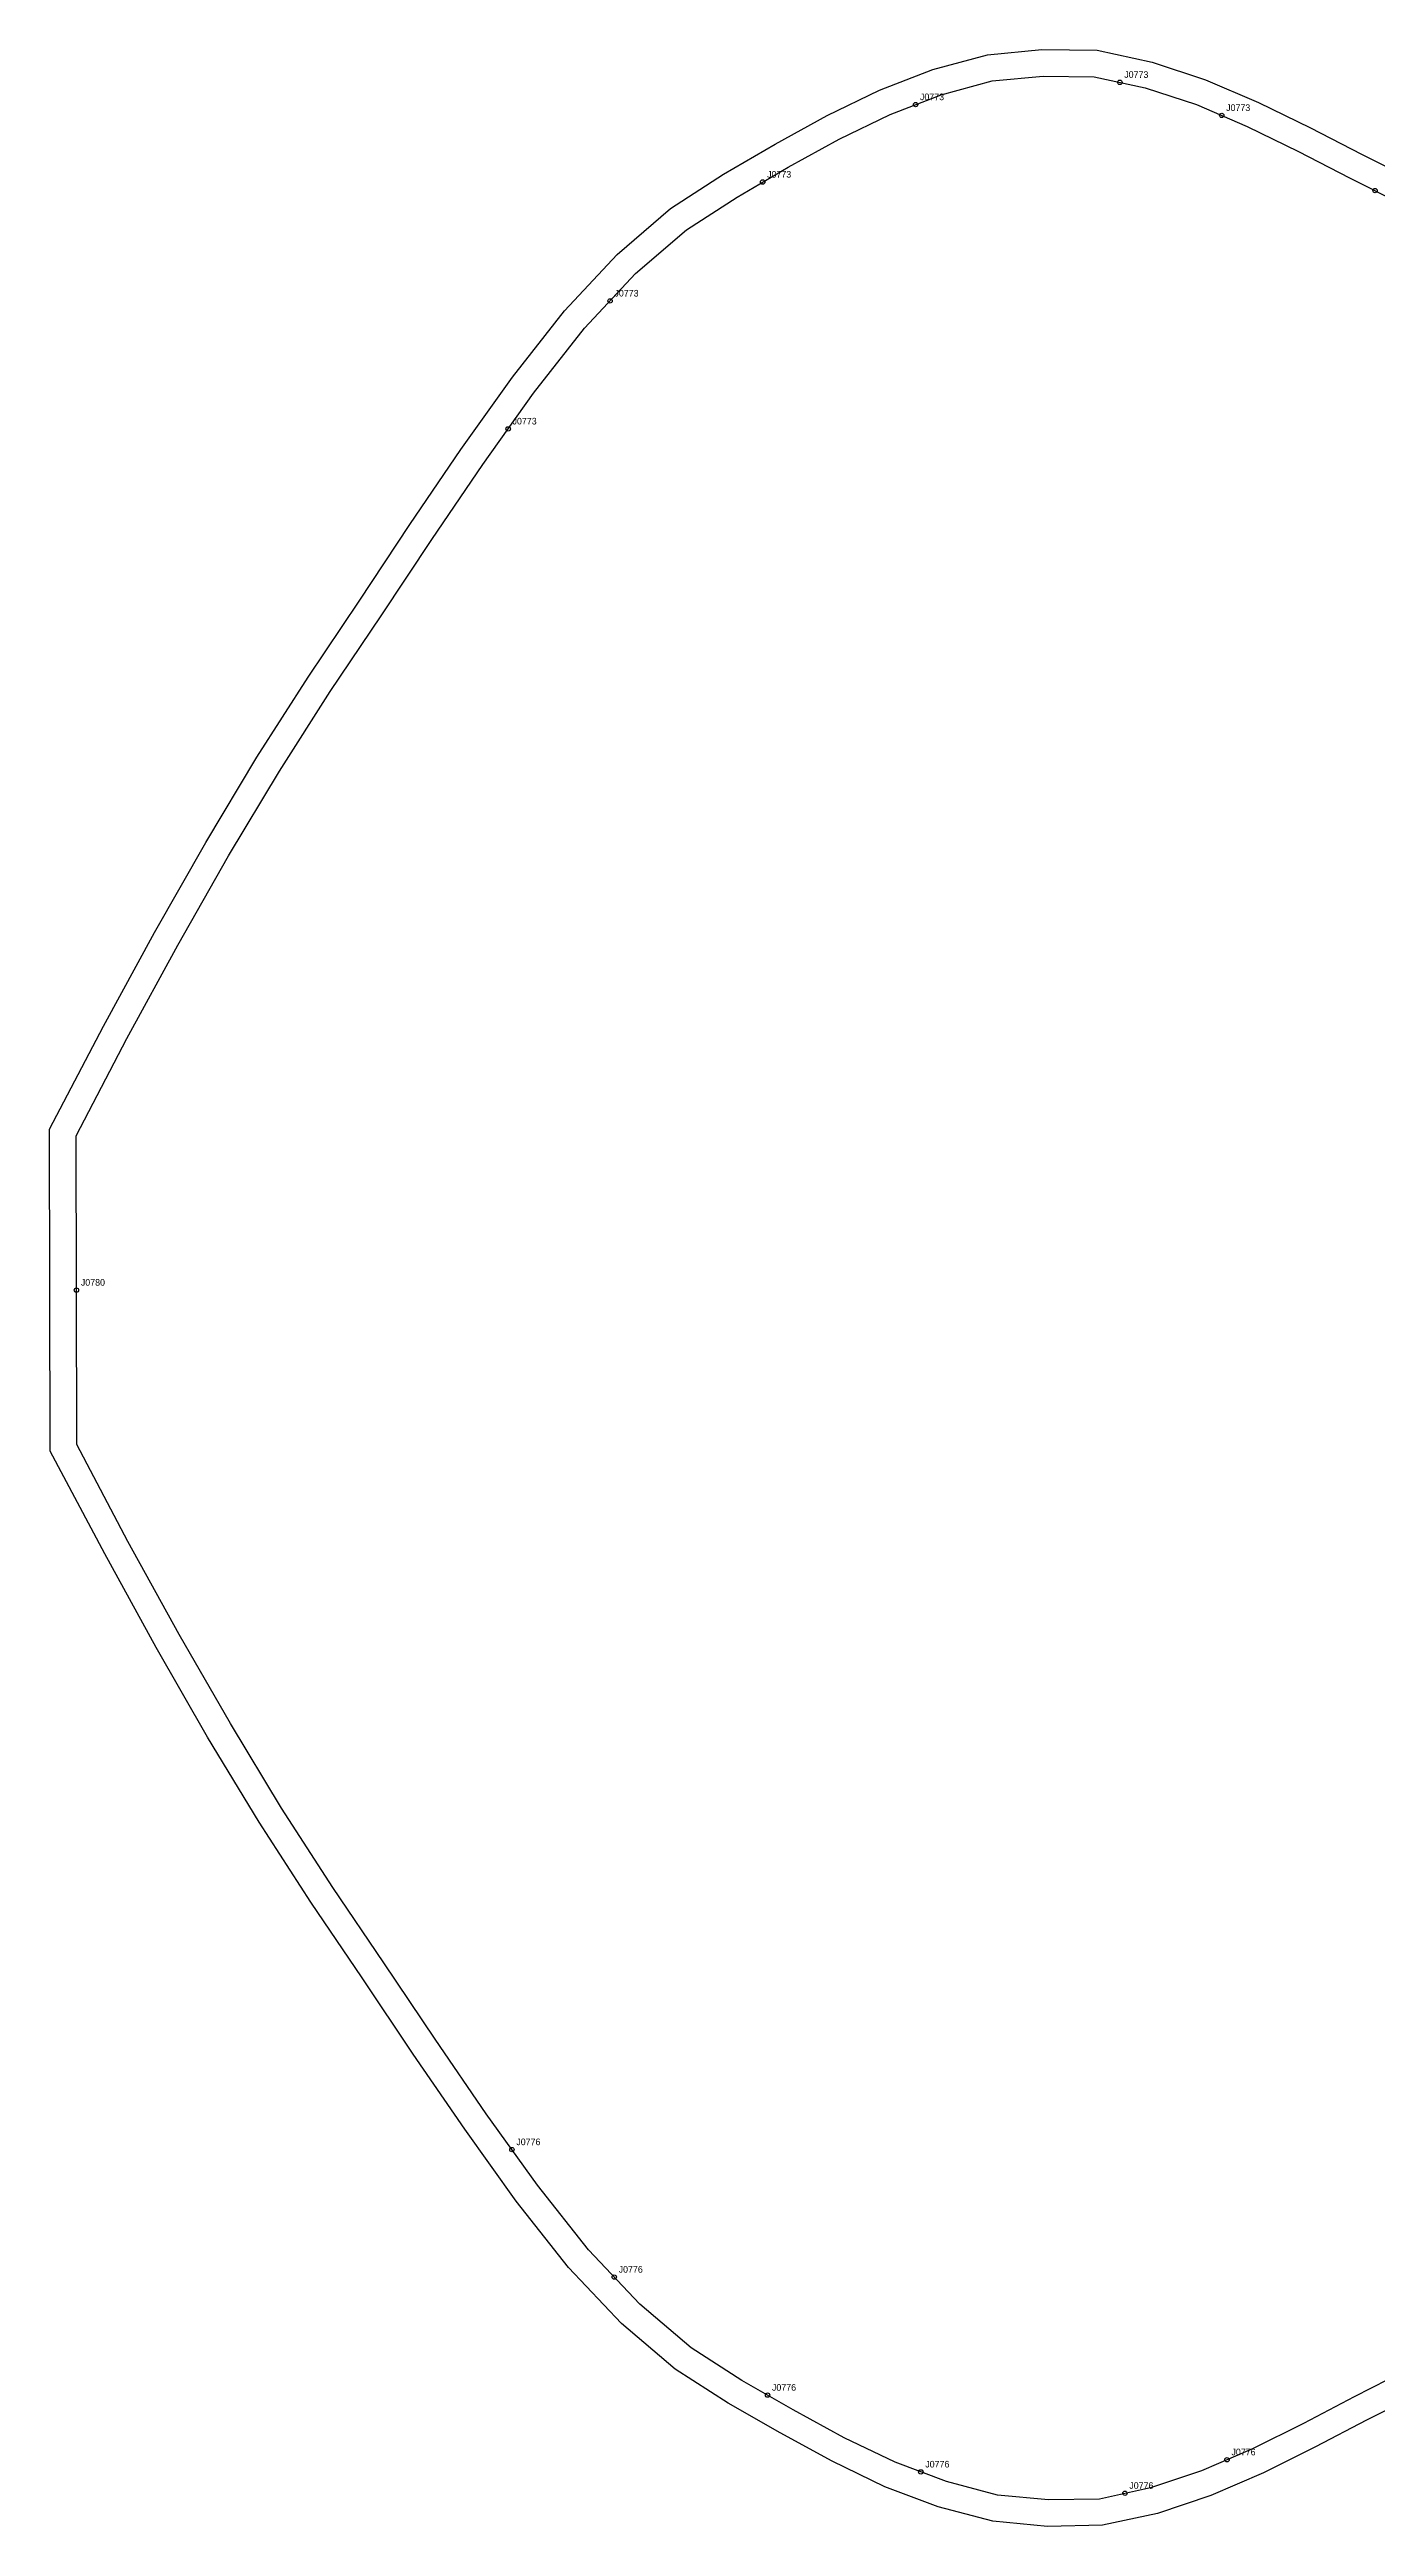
# Model space of a CAD drawing. Header units: millimetres. Extents: x -12 to 2303, y -630 to 492.
# Drawn here: x -12 to 590, y -630 to 492 of the extents above; entities that cross this region are included whole.
import ezdxf

# ---------------------------------------------------------------- set-up
doc = ezdxf.new("R2010")
doc.units = ezdxf.units.MM
for name, color, linetype in [('CUT', 1, 'Continuous'), ('LABEL', 7, 'Continuous'), ('NOTCH', 2, 'Continuous'), ('SEW', 5, 'Continuous')]:
    doc.layers.add(name, color=color, linetype=linetype)

msp = doc.modelspace()

# ---------------------------------------------------------------- linework, layer by layer
at = {"layer": 'CUT'}
msp.add_lwpolyline([(607.9, -570.7), (585, -582.3), (561.9, -594.4), (538.4, -606.1), (514.5, -616.4), (490.3, -624.5), (465.4, -629.9), (440.4, -630.4), (415.6, -628.1), (390.9, -621.6), (366.7, -612.4), (342.8, -600.9), (319.2, -588), (295.7, -574.5), (271.6, -559.1), (247.3, -538.4), (223.3, -513), (199.6, -483), (176.2, -450.3), (152.9, -416.4), (129.7, -381.7), (106.4, -347.5), (83, -311.2), (59.6, -272.6), (36.3, -232), (13, -189.6), (-11.7, -143), (-12, 2.9), (-12, 2.9), (12.5, 49.6), (35.6, 92.1), (58.8, 132.9), (82, 171.6), (105.2, 207.9), (128.3, 242.3), (151.4, 277), (174.5, 311.1), (197.8, 343.8), (221.4, 373.9), (245.3, 399.4), (269.5, 420.3), (293.5, 435.8), (317, 449.4), (340.5, 462.4), (364.3, 474), (388.5, 483.3), (413.2, 489.9), (437.9, 492.4), (462.9, 492), (487.9, 486.6), (512.1, 478.6), (536, 468.4), (559.6, 456.9), (582.8, 444.9), (605.8, 433.4)], dxfattribs=at)
at = {"layer": 'NOTCH'}
for centre in [(473.2, 477.5), (380.6, 467.4), (519.4, 462.5), (311.3, 432.3), (588.9, 428.4), (242.1, 378.4), (195.9, 320.4), (0.2, -70), (197.6, -459.6), (244, -517.4), (313.5, -570.9), (383, -605.7), (521.8, -600.2), (475.5, -615.4)]:
    msp.add_circle(centre, 1, dxfattribs=at)
at = {"layer": 'SEW'}
msp.add_lwpolyline([(602.6, -559.9), (579.5, -571.7), (556.4, -583.7), (533.3, -595.2), (510.2, -605.2), (487.1, -612.9), (464, -618), (440.8, -618.4), (417.7, -616.2), (394.6, -610.1), (371.4, -601.3), (348.3, -590.2), (325.1, -577.6), (301.9, -564.2), (278.8, -549.5), (255.6, -529.7), (232.4, -505.1), (209.2, -475.7), (186, -443.4), (162.8, -409.6), (139.6, -375), (116.4, -340.8), (93.2, -304.9), (70, -266.5), (46.8, -226.1), (23.5, -183.9), (0.3, -140), (0, 0), (23, 44), (46.1, 86.3), (69.1, 126.8), (92.2, 165.3), (115.2, 201.3), (138.3, 235.6), (161.3, 270.3), (184.4, 304.2), (207.4, 336.6), (230.5, 366.1), (253.6, 390.8), (276.7, 410.7), (299.8, 425.5), (322.9, 439), (346, 451.7), (369.1, 462.9), (392.2, 471.8), (415.3, 478.1), (438.4, 480.3), (461.6, 480), (484.7, 475), (507.9, 467.4), (531, 457.5), (554.2, 446.1), (577.3, 434.2), (600.5, 422.6)], dxfattribs=at)

# ---------------------------------------------------------------- texts
at = {"layer": 'LABEL'}
for s, p in [('J0773', (382.6, 469.4)), ('J0773', (475.2, 479.5)), ('J0773', (521.4, 464.5)), ('J0773', (313.3, 434.3)), ('J0773', (244.1, 380.4)), ('J0773', (197.9, 322.4)), ('J0780', (2.2, -68)), ('J0776', (199.6, -457.6)), ('J0776', (246, -515.4)), ('J0776', (315.5, -568.9)), ('J0776', (385, -603.7)), ('J0776', (523.8, -598.2)), ('J0776', (477.5, -613.4))]:
    msp.add_text(s, height=3, dxfattribs=at).set_placement(p)

doc.saveas('drawing.dxf')
